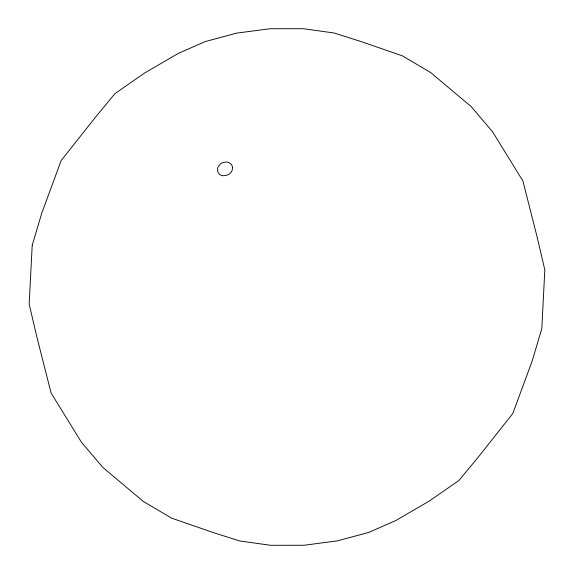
<?xml version="1.0" encoding="UTF-8"?>
<svg xmlns="http://www.w3.org/2000/svg" width="574" height="574" viewBox="0 0 574 574"><rect width="100%" height="100%" fill="white"/><g stroke="black" fill="none" stroke-linecap="round" stroke-linejoin="round"><path stroke-width="0.86" d="M232.427 167.271L232.398 169.165A7.656 7.089 -15.5 0 1 227.562 174.984L223.681 175.752A7.656 6.752 -48.2 0 1 217.898 172.042L217.553 168.555A7.656 5.783 -34.7 0 1 222.389 162.736L226.271 161.968A7.656 6.12 -11.8 0 1 232.054 165.678L232.427 167.271M32.194 245.421L29.174 304.134L36.772 336.551L51.064 392.989L81.429 442.21L102.782 467.358L143.242 501.382L171.547 518.128L213.506 532.643L239.846 540.995L270.713 545.3L303.998 545.257L337.44 540.866L368.759 532.428L395.823 520.525L429.374 500.994L459.013 480.395L478.006 457.442L512.79 413.538L532.177 361.017L541.806 328.579L544.826 269.866L537.228 237.449L522.936 181.011L492.571 131.79L471.218 106.642L430.758 72.618L402.453 55.872L360.494 41.357L334.154 33.005L303.287 28.7L270.002 28.743L236.56 33.134L205.241 41.572L178.177 53.475L144.626 73.006L114.987 93.605L95.994 116.558L61.21 160.462L41.823 212.983L32.194 245.421"/></g></svg>
